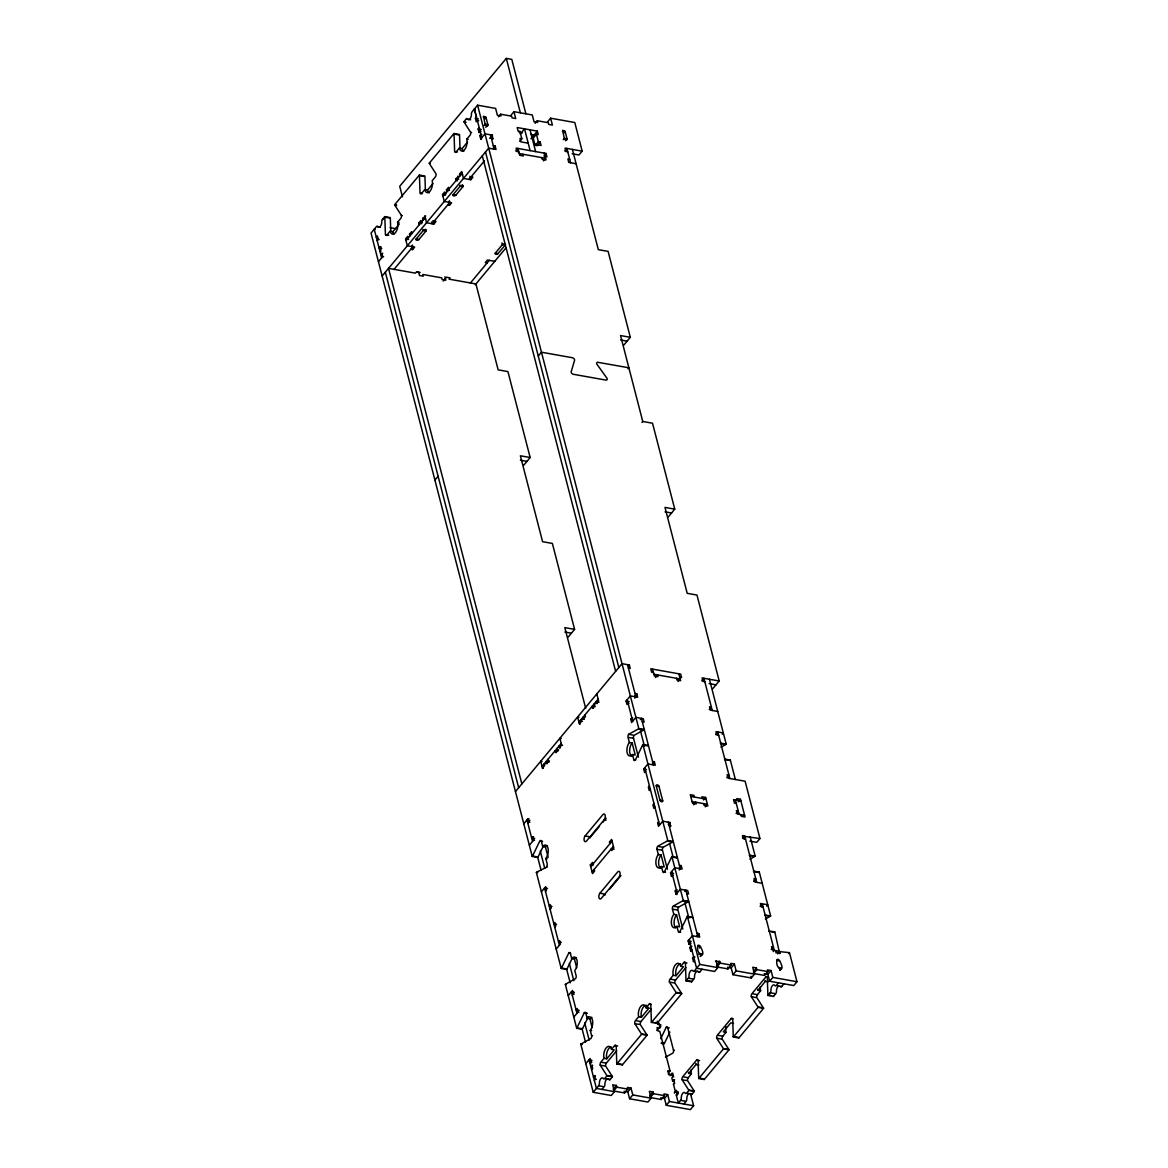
<?xml version="1.0" encoding="UTF-8"?>
<svg xmlns="http://www.w3.org/2000/svg" width="1168" height="1168" viewBox="0 0 1168 1168"><rect width="100%" height="100%" fill="white"/><g stroke="black" fill="none" stroke-linecap="round" stroke-linejoin="round"><path stroke-width="1.5" d="M543.529 845.661L538.039 857.005A2.161 1.11 -79.9 0 1 537.747 857.443L532.243 856.465A2.161 1.11 -79.9 0 0 532.535 856.027L539.85 840.887A2.161 1.11 -79.9 0 1 541.368 841.34L542.288 841.5M648.211 745.826A2.161 1.11 -79.9 0 1 648.43 745.505L642.926 744.527A2.161 1.11 -79.9 0 0 642.648 744.965L635.319 760.105A2.161 1.11 -79.9 0 1 633.815 759.667L632.472 754.499A7.577 3.869 -79.9 0 1 627.187 752.966A7.577 3.869 -79.9 0 1 629.362 742.483L628.034 737.315A2.161 1.11 -79.9 0 1 628.647 734.322L638.487 728.876A2.161 1.11 -79.9 0 0 638.808 728.584L644.298 729.562A2.161 1.11 -79.9 0 1 643.977 729.854L634.151 735.3A2.161 1.11 -79.9 0 0 633.538 738.307L638.429 757.2M570.656 953.234L568.816 952.898L561.501 968.038A2.161 1.11 -79.9 0 1 561.209 968.476L566.714 969.455A2.161 1.11 -79.9 0 0 567.006 969.017L571.882 958.928M587.358 1013.284L584.292 1012.729L576.977 1027.869A2.161 1.11 -79.9 0 1 576.685 1028.307L582.19 1029.285A2.161 1.11 -79.9 0 0 582.467 1028.847L588.336 1016.744M658.533 846.493L663.117 847.311L672.943 841.865A2.161 1.11 -79.9 0 0 673.279 841.573L667.775 840.595A2.161 1.11 -79.9 0 1 667.454 840.887L657.628 846.333A2.161 1.11 -79.9 0 0 657 849.326L658.329 854.494A7.577 3.869 -79.9 0 0 656.153 864.977A7.577 3.869 -79.9 0 0 661.438 866.51L662.782 871.678A2.161 1.11 -79.9 0 0 664.285 872.116L671.615 856.976A2.161 1.11 -79.9 0 1 671.892 856.538L677.396 857.516A2.161 1.11 -79.9 0 0 677.177 857.838M674.009 906.324L678.593 907.142L688.419 901.696A2.161 1.11 -79.9 0 0 688.74 901.404L683.251 900.426A2.161 1.11 -79.9 0 1 682.915 900.718L673.089 906.164A2.161 1.11 -79.9 0 0 672.476 909.157L673.805 914.325A7.577 3.869 -79.9 0 0 671.629 924.808A7.577 3.869 -79.9 0 0 676.914 926.341L678.258 931.509A2.161 1.11 -79.9 0 0 679.761 931.947L687.091 916.807A2.161 1.11 -79.9 0 1 687.368 916.369L692.872 917.347A2.161 1.11 -79.9 0 0 692.653 917.668M660.708 1038.673L666.198 1027.329L669.249 1027.869M663.176 1043.71L664.096 1043.871A2.161 1.11 -79.9 0 0 664.373 1043.433L669.863 1032.089M525.877 113.792L511.803 59.378L506.299 58.4L399.733 186.281L402.464 196.823M532.243 856.465L371.03 233.074L376.476 226.548A2.161 1.11 -79.9 0 1 377.775 226.49A4.336 2.219 -79.9 0 0 380.374 226.358A4.336 2.219 -79.9 0 0 381.79 221.657A2.161 1.11 -79.9 0 1 382.505 219.307L384.754 216.606L390.243 217.598A2.161 1.11 -79.9 0 1 390.331 218.139L390.754 231.206M384.739 216.606A2.161 1.11 -79.9 0 1 384.827 217.16L385.411 234.593A2.161 1.11 -79.9 0 0 386.915 235.031L390.112 231.191A7.577 3.869 -79.9 0 0 395.397 232.724A7.577 3.869 -79.9 0 0 397.573 222.241L400.77 218.401A2.175 1.11 -79.9 0 0 401.383 215.408L394.813 205.174A2.146 1.095 -79.9 0 1 394.638 204.736L419.356 175.069L424.86 176.047A2.161 1.11 -79.9 0 1 424.948 176.602L425.371 189.669M419.356 175.069A2.161 1.11 -79.9 0 1 419.443 175.623L420.013 193.041A2.175 1.11 -79.9 0 0 421.531 193.494L424.729 189.654A7.577 3.869 -79.9 0 0 430.014 191.187A7.577 3.869 -79.9 0 0 432.189 180.704L435.387 176.864A2.161 1.11 -79.9 0 0 436 173.871L429.43 163.637A2.146 1.095 -79.9 0 1 429.255 163.199L453.972 133.532L459.477 134.51A2.102 1.08 -79.9 0 1 459.55 134.919L459.988 148.132M453.972 133.532A2.102 1.08 -79.9 0 1 454.045 133.926L454.629 151.504A2.161 1.11 -79.9 0 0 456.148 151.942L459.345 148.102A7.577 3.869 -79.9 0 0 464.63 149.65A7.577 3.869 -79.9 0 0 466.791 139.153L469.989 135.327A2.161 1.11 -79.9 0 0 470.616 132.32L463.9 121.779L466.12 118.961A2.161 1.11 -79.9 0 1 467.419 118.902A4.336 2.219 -79.9 0 0 470.018 118.786A4.336 2.219 -79.9 0 0 471.434 114.084A2.161 1.11 -79.9 0 1 472.135 111.734L477.581 105.193L495.612 108.405L497.393 115.282L501.057 115.939L500.619 114.216L511.613 116.172L512.066 117.895L515.73 118.552L513.949 111.675L532.287 114.946L534.068 121.808L537.733 122.465L537.295 120.742L548.288 122.713L548.741 124.421L552.406 125.078L550.624 118.202L574.773 122.509L582.175 151.154L578.978 154.979L572.13 153.767M478.719 120.727L477.347 120.479L476.281 121.764L475.391 118.333L476.456 117.048L474.383 109.033L475.303 109.193M377.191 240.696L378.257 239.425L377.366 235.98L376.3 237.265L377.22 237.425M485.202 118.377L485.786 116.99L483.45 116.231L485.143 124.304A1.621 1.037 39.8 0 0 486.852 125.837A1.621 1.037 39.8 0 0 487.903 124.786L485.99 117.413M484.983 118.902L486.049 117.632L483.304 117.136M381.016 246.74L379.045 247.864L381.79 248.346M479.946 132.524L479.026 132.364L478.135 128.933L479.201 127.648M390.112 231.191L392.857 231.687L399.325 223.92M424.729 189.654L427.473 190.136L432.948 183.58M459.345 148.102L462.09 148.599L467.565 142.029M484.078 125.575L485.143 124.304L486.983 124.626M479.026 132.364L481.012 131.254M485.771 127.341L487.903 124.786L486.063 124.465M382.724 253.325L380.739 254.449L381.659 254.609M481.639 139.109L480.734 138.948L479.844 135.517L481.829 134.393M498.488 116.771L500.619 114.216M378.432 261.72L382.695 256.61L381.805 253.164M480.734 138.948L484.997 133.838L492.327 135.138L492.677 139.211M410.727 249.31L412.552 249.631L414.684 247.076L407.355 245.776L405.573 238.9L407.705 236.345L408.158 238.053M409.924 235.921L409.486 234.213L411.618 231.658L412.056 233.366M419.166 224.84L418.728 223.132L420.845 220.562L422.217 222.446M423.079 220.153L422.626 218.431L425.678 216.036M447.665 204.969L449.505 205.305L451.636 202.75L444.293 201.436L442.526 194.56L444.643 192.005L446.015 193.888M447.782 191.756L446.424 189.873L448.556 187.318L449.008 189.041M457.476 180.763L456.104 180.514L455.666 178.792L458.703 176.397M460.017 175.828L459.564 174.105L461.696 171.55L463.477 178.427L470.806 179.726L472.938 177.171L471.113 176.835M489.669 138.335L492.327 135.138M406.026 240.623L425.21 217.598M442.964 196.282L462.148 173.258M510.752 115.515L513.949 111.675M382.14 276.042L488.691 148.161L496.035 149.46L495.144 146.029L493.305 145.693M416.144 239.017L423.254 230.49A1.621 0.934 -14.5 0 1 425.429 229.775A1.621 0.934 -14.5 0 1 425.999 230.987L418.889 239.498A1.621 0.934 -14.5 0 1 416.713 240.214A1.621 0.934 -14.5 0 1 416.144 239.017L418.889 239.498M453.082 194.676L460.192 186.15A1.621 0.934 -14.5 0 1 462.367 185.449A1.621 0.934 -14.5 0 1 462.937 186.646L455.841 195.173A1.621 0.934 -14.5 0 1 453.666 195.888A1.621 0.934 -14.5 0 1 453.082 194.676L455.841 195.173M493.013 148.584L495.144 146.029M393.937 269.458L412.859 246.755L412.406 245.032M468.981 179.405L484.457 160.819M424.758 215.876L426.539 222.752L433.868 224.066L436 221.497L434.175 221.175M520.256 133.97L524.52 128.86L530.141 150.628M519.702 141.313L521.833 138.758L519.906 131.312L518.066 130.991L517.176 127.546L537.353 131.137L538.244 134.583L536.404 134.247L533.207 138.087L535.134 145.533L538.331 141.693L536.404 134.247M535.163 123.312L537.295 120.742M515.789 151.008L517.92 148.438L519.716 155.315L523.381 155.972L522.943 154.249M530.958 138.817L537.353 131.137M547.427 122.041L550.624 118.202M536.973 145.869L540.171 142.029L538.331 141.693M543.923 156.016L546.055 153.461L516.095 148.117L516.986 151.563L518.826 151.884M564.348 132.48L564.932 131.093L562.611 130.334L564.305 138.408A1.621 1.037 39.8 0 0 566.013 139.941A1.621 1.037 39.8 0 0 567.049 138.89L565.151 131.517M564.407 132.685L565.195 131.736L562.45 131.239M443.241 281.05L446.439 277.21L450.103 277.867L449.038 279.152L475.931 283.941L498.152 369.862L507.934 371.599L530.155 457.52L523.76 465.2M543.412 160.834L545.544 158.279L519.249 153.592M563.239 139.678L564.305 138.408L566.13 138.729M565.458 140.817L567.049 138.89L565.224 138.569M564.757 150.979L566.889 148.424L570.597 162.746M470.339 283.065L489.261 260.362M495.29 253.12L502.401 244.594A1.621 0.934 -14.5 0 1 504.576 243.878A1.621 0.934 -14.5 0 1 505.145 245.076L498.05 253.602A1.621 0.934 -14.5 0 1 495.874 254.317A1.621 0.934 -14.5 0 1 495.29 253.12L498.05 253.602M475.274 284.729L506.036 247.806M434.905 480.106L438.102 476.267M538.273 356.05L541.47 352.21L572.305 357.715A2.161 1.387 39.8 0 1 574.641 360.036L571.123 371.979A2.161 1.387 39.8 0 0 573.444 374.3L605.783 380.067A2.161 1.387 39.8 0 0 607.083 378.388L596.746 363.978A2.161 1.387 39.8 0 1 597.651 362.27L628.866 367.789L628.077 368.752M623.931 344.983L630.311 337.304L608.105 251.383L598.323 249.645L572.393 149.402M641.962 422.451L642.765 421.487L620.544 335.566L630.311 337.304M568.203 637.042L574.598 629.362L552.376 543.441L542.594 541.704L520.373 455.783L530.155 457.52M668.359 516.825L674.754 509.146L652.532 423.225L642.765 421.487M515.468 791.568L622.018 663.672L629.348 664.986L630.238 668.417L628.413 668.096M542.01 766.456L561.195 743.432M578.948 722.116L598.133 699.106M543.368 768.34L542.463 768.164L544.595 765.609L544.142 763.901L545.062 764.062M547.281 763.638L546.361 763.478L548.493 760.923L548.055 759.2M556.523 752.557L555.603 752.396L557.735 749.841L557.282 748.119M560.421 747.87L559.501 747.71L561.633 745.155L559.866 738.278L561.239 738.526M580.321 723.999L579.401 723.839L581.533 721.284L581.08 719.561L582 719.722M584.219 719.313L583.299 719.152L585.431 716.597L584.993 714.874M593.461 708.231L592.541 708.071L594.673 705.501L594.22 703.793L595.14 703.954M597.359 703.545L596.454 703.37L598.585 700.815L596.804 693.938M628.559 665.95L629.348 664.986M523.79 823.776L528.053 818.666L528.973 818.826M628.968 703.34L626.982 704.45L626.092 701.019L630.355 695.894L637.684 697.208L636.794 693.763L634.969 693.442M527.878 823.382L528.943 822.111L528.053 818.666M634.662 696.332L636.794 693.763M634.793 698.157L635.859 696.873L627.523 664.665M655.467 677.498L657.599 674.929L658.037 676.652L654.372 675.995L652.576 669.118M533.645 836.872L531.659 837.996L534.71 838.536M642.298 721.795L644.137 722.116L643.247 718.685L635.903 717.386L631.64 722.496L630.749 719.065L632.735 717.94M529.352 845.267L533.615 840.142L532.725 836.711M640.341 719.634L641.407 718.364L653.438 764.894M678.068 681.513L680.199 678.958L653.919 674.286M701.822 680.798L703.924 678.272L712.246 710.494M541.383 891.797L545.646 886.687L546.536 890.118L545.471 891.403M645.641 771.187L644.575 772.471L643.685 769.04L647.948 763.916L655.277 765.23L654.387 761.784L652.562 761.463M712.801 688.667L719.196 680.988L696.975 595.067L687.207 593.329L664.986 507.408L674.754 509.146M588.789 836.595L585.124 835.938L602.878 814.622A3.256 1.664 -79.9 0 1 605.141 815.293A3.256 1.664 -79.9 0 1 604.206 819.775L586.453 841.091A3.256 1.664 -79.9 0 1 584.19 840.434A3.256 1.664 -79.9 0 1 585.124 835.938M590.614 836.916L599.505 826.258M602.834 822.272L606.163 818.272M652.08 764.558L654.387 761.784M709.239 709.618L711.37 707.049L709.531 706.728L710.421 710.159L717.751 711.473M649.408 785.801L648.342 787.086L649.233 790.517L650.299 789.232M550.143 909.449L551.208 908.164L550.318 904.733L549.252 906.018L551.997 906.499M594.22 869.313L594.658 871.036L592.526 873.591L590.307 864.992L592.439 862.437L592.877 864.159M609.93 843.69L609.492 841.982L611.623 839.412L613.842 848.012L611.711 850.567L611.258 848.844L614.018 849.34M590.745 866.714L612.061 841.135M592.088 871.868L613.39 846.289M654.007 803.555L652.941 804.84L653.832 808.271L654.898 807M554.727 927.202L555.793 925.932L554.902 922.486L553.836 923.771L556.596 924.253M715.677 734.526L717.809 731.971L729.839 778.516M722.247 734.234L723.313 732.949L715.969 731.65L716.86 735.081L718.7 735.402M658.664 821.6L657.613 822.885L658.489 826.316L662.752 821.206L670.096 822.506L670.447 826.579M599.929 893.228L617.697 871.912A3.256 1.664 -79.9 0 1 619.96 872.569A3.256 1.664 -79.9 0 1 619.025 877.066L601.272 898.382A3.256 1.664 -79.9 0 1 598.994 897.725A3.256 1.664 -79.9 0 1 599.929 893.228L603.593 893.87M556.202 949.088L560.465 943.963L559.574 940.532L558.508 941.817L561.253 942.299M609.871 888.877L620.967 875.547M668.315 824.637L670.096 822.506M693.631 804.781L695.763 802.212L696.201 803.934L692.536 803.277L690.317 794.693L693.982 795.35L694.42 797.058M703.457 799.978L705.589 797.408L701.924 796.766L702.377 798.474M726.832 777.64L728.949 775.07L727.124 774.749L728.014 778.18L745.126 781.231L759.945 838.522L756.747 842.347L749.9 841.135M705.224 806.84L707.355 804.285L692.084 801.569M568.232 995.618L572.495 990.508L573.386 993.953L572.32 995.224M672.33 876.453L671.425 876.292L670.534 872.861L674.797 867.736L682.127 869.05L681.236 865.605L679.411 865.284M671.425 876.292L673.396 875.182M679.104 868.174L681.236 865.605M679.221 869.999L680.287 868.715L668.257 822.184M738.322 801.817L740.454 799.248L736.789 798.605L737.227 800.314M736.088 813.439L738.22 810.869L736.38 810.548L737.271 813.979L744.6 815.293M677.002 894.498L676.082 894.338L675.192 890.907L677.177 889.782M573.795 1017.109L578.058 1011.984L577.167 1008.553L576.101 1009.838L579.153 1010.378M676.082 894.338L680.345 889.228L687.689 890.527L688.565 893.958L686.74 893.637M684.784 891.476L685.85 890.206L697.88 936.736M742.293 836.098L759.945 838.522M742.527 838.347L744.658 835.792L756.689 882.336M585.825 1063.639L590.088 1058.529L590.979 1061.96L589.913 1063.245L590.833 1063.406M689.923 944.474L689.018 944.313L688.127 940.882L692.39 935.758L699.72 937.072L698.829 933.626L696.989 933.305M689.018 944.313L690.989 943.204M696.522 936.4L698.829 933.626M592.716 1065.274L590.731 1066.399L591.65 1066.559M691.631 951.059L690.711 950.898L689.821 947.467L691.806 946.343M591.621 1069.83L592.687 1068.559L591.796 1065.114M690.711 950.898L691.777 949.628M604.017 1058.325L606.776 1058.807L614.237 1049.857L611.477 1049.375A7.577 3.869 -79.9 0 0 606.192 1047.827A7.577 3.869 -79.9 0 0 604.017 1058.325L600.819 1062.165A2.161 1.11 -79.9 0 0 600.206 1065.158L606.776 1075.378A2.161 1.11 -79.9 0 1 606.951 1075.816L612.455 1076.794L610.207 1079.495A2.161 1.11 -79.9 0 1 608.908 1079.553A4.336 2.219 -79.9 0 0 606.309 1079.685A4.336 2.219 -79.9 0 0 604.893 1084.386A2.161 1.11 -79.9 0 1 604.177 1086.736L601.929 1089.423M611.477 1049.375L614.675 1045.535L617.741 1046.075M648.532 1007.385A7.577 3.869 -79.9 0 1 648.839 1008.32L646.094 1007.823A7.577 3.869 -79.9 0 0 640.809 1006.29A7.577 3.869 -79.9 0 0 638.633 1016.788L635.436 1020.613A2.161 1.11 -79.9 0 0 634.823 1023.621L641.393 1033.841A2.161 1.11 -79.9 0 1 641.568 1034.279L647.072 1035.257L622.34 1064.924L616.85 1063.946A2.161 1.11 -79.9 0 1 616.762 1063.406L616.193 1045.973A2.161 1.11 -79.9 0 0 614.675 1045.535M646.094 1007.823L649.291 1003.998L651.131 1004.319M673.25 975.236L675.995 975.733L683.455 966.783L680.71 966.286A7.577 3.869 -79.9 0 0 675.425 964.753A7.577 3.869 -79.9 0 0 673.25 975.236L670.052 979.076A2.161 1.11 -79.9 0 0 669.425 982.069L676.009 992.304A2.161 1.11 -79.9 0 1 676.184 992.742L681.674 993.72L656.956 1023.387L651.452 1022.409A2.161 1.11 -79.9 0 1 651.379 1021.869L650.795 1004.436A2.161 1.11 -79.9 0 0 649.291 1003.998M680.71 966.286L683.908 962.447L686.959 963.001M753.681 881.46L755.813 878.891L753.973 878.57L754.864 882.001L762.193 883.315M638.633 1016.788L641.393 1017.27L648.839 1008.32M699.413 948.051L700.479 946.766A1.621 1.037 39.8 0 0 698.771 945.233A1.621 1.037 39.8 0 0 697.734 946.27C695.851 955.497 707.75 959.468 700.479 946.766L697.734 946.27M595.446 1075.874L593.461 1076.998L594.381 1077.159M694.376 961.658L693.456 961.498L692.566 958.067L693.631 956.782L695.004 957.03M612.455 1076.794A2.161 1.11 -79.9 0 0 612.28 1076.356L605.71 1066.136A2.161 1.11 -79.9 0 1 606.323 1063.143L616.719 1050.674M647.072 1035.257A2.161 1.11 -79.9 0 0 646.897 1034.819L640.312 1024.599A2.161 1.11 -79.9 0 1 640.94 1021.591L651.335 1009.123M681.674 993.72A2.161 1.11 -79.9 0 0 681.513 993.282L674.929 983.047A2.161 1.11 -79.9 0 1 675.557 980.054L685.937 967.586M698.829 954.606L699.632 953.643M594.351 1080.429L595.417 1079.144L594.527 1075.713M693.456 961.498L694.522 960.213M700.201 956.49L702.333 953.92L699.574 953.438M700.785 956.052L702.391 954.139M690.522 1093.803L693.617 1105.76L690.419 1109.6L666.271 1105.293L669.468 1101.468L667.687 1094.591L664.023 1093.934L664.475 1095.657L661.278 1099.497L650.269 1097.526L653.467 1093.701L653.029 1091.978L649.35 1091.321L651.131 1098.197L647.933 1102.037L629.596 1098.767L632.793 1094.927L631.012 1088.05L627.347 1087.408L627.8 1089.116L624.603 1092.956L613.594 1091L616.792 1087.16L616.354 1085.437L612.689 1084.795L614.456 1091.657L611.258 1095.496L593.227 1092.284L598.673 1085.758A2.161 1.11 -79.9 0 0 599.388 1083.408A4.336 2.219 -79.9 0 1 600.805 1078.692A4.336 2.219 -79.9 0 1 603.403 1078.575A2.161 1.11 -79.9 0 0 604.703 1078.517L606.951 1075.816M616.85 1063.946L641.568 1034.279M651.452 1022.409L676.184 992.742M702.099 969.221L699.851 971.922A2.161 1.11 -79.9 0 1 698.552 971.98A4.336 2.219 -79.9 0 0 695.938 972.097A4.336 2.219 -79.9 0 0 694.522 976.798A2.161 1.11 -79.9 0 1 693.821 979.149L691.573 981.85L686.069 980.872L688.317 978.171A2.161 1.11 -79.9 0 0 689.032 975.82A4.336 2.219 -79.9 0 1 690.449 971.119A4.336 2.219 -79.9 0 1 693.047 971.002A2.161 1.11 -79.9 0 0 694.347 970.929L699.793 964.403L687.368 916.369M661.059 1024.964L657.993 1024.424L659.059 1023.139L659.949 1026.584L656.752 1030.424M760.12 906.368L762.251 903.813L774.282 950.358L773.216 951.628M715.517 961.381L719.707 961.395L720.16 963.118L716.962 966.943L727.956 968.914L731.153 965.075L730.715 963.352L734.38 964.009L736.161 970.885L732.964 974.711L751.301 977.981L754.499 974.141L752.718 967.279L756.382 967.922L756.835 969.644L753.637 973.484L764.631 975.441L767.829 971.601L767.391 969.893L771.055 970.535L772.836 977.412L769.639 981.251L793.773 985.558L796.97 981.719L789.466 952.665L779.144 951.555M613.156 1089.277L616.354 1085.437M719.707 961.395L716.51 965.235L716.962 966.943M766.69 906.076L767.756 904.791L760.412 903.492L761.302 906.923L763.142 907.244M716.042 960.738L717.824 967.615L714.626 971.455L696.595 968.243L689.193 939.598M629.596 1098.767L627.829 1091.89L631.012 1088.05M732.964 974.711L731.183 967.849L734.38 964.009M667.673 1071.275L670.038 1070.968L659.774 1031.3L657.949 1030.964L657.058 1027.533L659.993 1028.059M668.432 1072.881L670.038 1070.968M771.26 949.482L773.391 946.912L771.566 946.591L772.457 950.022L779.786 951.336L777.654 953.891M653.029 1091.978L649.831 1095.818L650.269 1097.526M756.382 967.922L753.302 972.199M668.563 1074.721L668.198 1070.633M669.863 1075.684L672.914 1073.29M672.228 1075.363L672.753 1074.721L669.089 1074.078M671.994 1073.129L672.885 1076.56L671.819 1077.83L672.622 1080.984L673.542 1081.145M776.034 953.044L776.121 950.679M672.622 1080.984L674.608 1079.874M779.698 953.687L774.778 931.947L769.274 930.969A2.161 1.11 -79.9 0 0 768.982 931.407M677.966 1092.985L675.425 1091.803L673.513 1084.43L674.578 1083.145L673.688 1079.714M666.271 1105.293L664.49 1098.431L667.687 1094.591M699.632 1060.675L696.581 1060.121L682.725 1076.75A2.161 1.11 -79.9 0 0 682.112 1079.743L688.682 1089.978A2.161 1.11 -79.9 0 1 688.857 1090.416L694.361 1091.394L692.113 1094.095A2.161 1.11 -79.9 0 1 690.814 1094.153A4.336 2.219 -79.9 0 0 690.273 1093.598M733.022 1018.905L731.197 1018.584L717.342 1035.213A2.161 1.11 -79.9 0 0 716.714 1038.206L723.299 1048.441A2.161 1.11 -79.9 0 1 723.474 1048.879L728.963 1049.857L704.246 1079.524L698.741 1078.546A2.161 1.11 -79.9 0 1 698.668 1077.991L698.084 1060.559A2.161 1.11 -79.9 0 0 696.581 1060.121M767.639 977.368L765.799 977.047L751.958 993.676A2.161 1.11 -79.9 0 0 751.331 996.669L757.915 1006.889A2.161 1.11 -79.9 0 1 758.076 1007.327L763.58 1008.305L738.862 1037.987L733.358 1036.994A2.161 1.11 -79.9 0 1 733.27 1036.454L732.701 1019.022A2.161 1.11 -79.9 0 0 731.197 1018.584M769.639 981.251L767.858 974.375L771.055 970.535M691.193 1069.8A7.577 3.869 -79.9 0 0 691.427 1073.888L688.667 1073.407L696.128 1064.457A7.577 3.869 -79.9 0 0 695.821 1063.522M760.412 986.712A7.577 3.869 -79.9 0 0 760.645 990.814L757.901 990.318L765.361 981.368A7.577 3.869 -79.9 0 0 765.055 980.448M788.663 953.628L789.466 952.665M674.301 1092.868L676.433 1090.313L677.323 1093.744L676.257 1095.015L678.331 1103.045L680.579 1100.344A2.161 1.11 -79.9 0 0 681.294 1097.993A4.336 2.219 -79.9 0 1 682.711 1093.292A4.336 2.219 -79.9 0 1 685.309 1093.175A2.161 1.11 -79.9 0 0 686.609 1093.117L688.857 1090.416M674.622 1092.752L675.425 1091.803M694.361 1091.394A2.161 1.11 -79.9 0 0 694.186 1090.956L687.602 1080.721A2.161 1.11 -79.9 0 1 688.229 1077.728L691.427 1073.888M728.963 1049.857A2.161 1.11 -79.9 0 0 728.803 1049.419L722.218 1039.184A2.161 1.11 -79.9 0 1 722.846 1036.191L726.043 1032.351A7.577 3.869 -79.9 0 1 726.029 1026.789M763.58 1008.305A2.161 1.11 -79.9 0 0 763.405 1007.867L756.835 997.647A2.161 1.11 -79.9 0 1 757.448 994.654L760.645 990.814M677.323 1093.029L678.126 1092.08M779.888 969.951L781.48 968.024L778.735 967.542M676.579 1094.212L678.17 1092.284M779.932 970.155L780.735 969.206M698.741 1078.546L723.474 1048.879M733.358 1036.994L758.076 1007.327M778.516 986.084A4.336 2.219 -79.9 0 0 776.428 991.384A2.161 1.11 -79.9 0 1 775.727 993.749L773.479 996.435L767.975 995.457L770.223 992.756A2.161 1.11 -79.9 0 0 770.924 990.406A4.336 2.219 -79.9 0 1 772.34 985.704A4.336 2.219 -79.9 0 1 774.953 985.588A2.161 1.11 -79.9 0 0 776.253 985.529L778.501 982.828M683.835 1104.023L686.083 1101.322A2.161 1.11 -79.9 0 0 686.784 1098.971A4.336 2.219 -79.9 0 1 688.872 1093.671M780.443 986.566A2.161 1.11 -79.9 0 0 781.742 986.507L783.991 983.806M720.963 747.17L725.883 744.439A2.161 1.11 -79.9 0 0 726.204 744.147L709.429 679.25M547.442 866.831L536.696 872.116A2.161 1.11 -79.9 0 0 536.375 872.408L561.209 968.476M749.944 859.181L754.849 856.451A2.161 1.11 -79.9 0 0 755.17 856.159L750.163 836.77M765.405 919.012L770.325 916.281A2.161 1.11 -79.9 0 0 770.646 915.989L759.302 872.116L753.798 871.138A2.161 1.11 -79.9 0 0 753.506 871.576M593.227 1092.284L580.817 1044.25A2.161 1.11 -79.9 0 1 581.138 1043.958L590.964 1038.513A2.161 1.11 -79.9 0 0 591.577 1035.52L590.249 1030.366A7.577 3.869 -79.9 0 0 592.424 1019.868A7.577 3.869 -79.9 0 0 587.139 1018.335L585.81 1013.182A2.161 1.11 -79.9 0 0 584.292 1012.729M665.497 1057.186L672.87 1053.098A2.161 1.11 -79.9 0 0 673.483 1050.105L667.702 1027.767A2.161 1.11 -79.9 0 0 666.198 1027.329M475.391 118.333L478.457 118.873M467.025 119.121L470.704 119.778M463.871 121.662L465.696 121.983M464.952 122.26L465.871 122.421M519.03 132.276L522.388 132.889M530.798 134.378L534.156 134.977M478.135 128.933L481.187 129.473M521.833 138.758L519.994 138.437L520.884 141.868L528.213 143.182M582.175 151.154L565.064 148.102L565.954 151.533L567.779 151.869M470.616 132.32L471.536 132.48M533.718 144.16L541.061 145.46L540.171 142.029M479.844 135.517L480.763 135.678M491.378 138.247L493.217 138.583M454.06 134.072L458.644 134.889M466.791 139.153L468.178 139.401M569.707 159.315L567.882 158.979L568.758 162.425L576.101 163.724M545.106 156.57L546.945 156.892L546.055 153.461M455.549 151.665L457.389 152.001M429.255 163.199L430.174 163.359M459.564 174.105L462.63 174.645M455.666 178.792L458.717 179.332M419.443 175.623L424.028 176.426M446.424 189.873L449.476 190.428M442.526 194.56L445.577 195.114M420.933 193.216L422.451 193.654M394.638 204.736L396.478 205.072M395.733 205.349L396.638 205.51M422.626 218.431L425.678 218.985M401.383 215.408L402.303 215.569M418.728 223.132L421.779 223.672M384.827 217.16L389.411 217.978M382.505 219.307L383.411 219.467M397.573 222.241L398.945 222.489M390.083 227.658L395.456 228.621M377.395 226.709L380.447 227.249M409.486 234.213L410.406 234.374M375.147 229.41L374.227 229.235L381.629 257.88M386.316 234.753L388.754 235.352M405.573 238.9L408.639 239.44M378.257 239.425L379.162 239.586M494.765 261.34L487.421 260.041L485.289 262.596L487.129 262.917M380.841 251.456L379.921 251.295L380.987 250.01L380.111 246.579M382.695 256.61L383.615 256.77M416.83 271.764L418.655 272.1L419.546 275.531L423.21 276.188L422.772 274.465L441.723 277.838L442.161 279.561L445.826 280.218L444.935 276.772M420.159 272.524L416.494 271.881L415.428 273.151L388.535 268.363L521.848 783.889M620.602 339.99L627.128 341.144M520.432 460.192L526.958 461.36M665.045 511.832L671.556 512.986M574.598 629.362L564.816 627.625L585.679 708.275M564.874 632.034L571.4 633.202M719.196 680.988L702.085 677.951L702.975 681.382L704.815 681.703M653.481 672.564L651.642 672.242L650.766 668.797L680.71 674.14L681.601 677.571L679.761 677.25M709.151 683.616L715.999 684.828M626.092 701.019L629.143 701.559M599.053 702.202L596.001 701.661L596.454 703.37M630.749 719.065L631.669 719.225M583.781 717.59L582.861 717.429L583.299 719.152M578.992 717.21L577.62 716.962L579.401 723.839M726.204 744.147L720.7 743.169A2.161 1.11 -79.9 0 1 720.379 743.461M639.392 729.036L643.977 729.854M721.298 743.622L725.883 744.439M581.533 721.284L582.452 721.444M628.647 734.322L633.231 735.139M628.953 737.49L633.538 738.307M735.344 779.494L730.336 760.105L724.832 759.127A2.161 1.11 -79.9 0 0 724.54 759.565L729.124 760.383M629.362 742.483L632.122 742.965L635.231 754.995L632.472 754.499M642.648 744.965L647.233 745.783M561.633 745.155L562.553 745.315M559.983 746.148L559.063 745.987L559.501 747.71M633.815 759.667L635.64 759.988M557.735 749.841L558.654 750.002M557.91 751.17L555.15 750.674L555.603 752.396M643.685 769.04L646.43 769.522M548.493 760.923L549.413 761.083M548.975 762.31L545.923 761.77L546.361 763.478M542.054 761.536L540.682 761.302L542.463 768.164M656.255 785.889L659 786.385L662.709 800.708A1.621 1.037 39.8 0 1 661.657 801.744A1.621 1.037 39.8 0 1 659.949 800.211L656.255 785.889A1.621 1.037 39.8 0 1 657.292 784.852A1.621 1.037 39.8 0 1 659 786.385M740.906 800.971L733.562 799.671L734.453 803.102L736.293 803.423M690.741 796.401L706.027 799.131M659.949 800.211L662.709 800.708M669.147 825.615L670.987 825.951M745.549 839.223L743.709 838.901L742.819 835.47M604.206 819.775L606.046 820.111M755.17 856.159L749.666 855.18A2.161 1.11 -79.9 0 1 749.345 855.472L753.929 856.29M667.454 840.887L672.038 841.705M529.922 820.476L526.987 819.951L532.55 841.427M528.943 822.111L529.863 822.272M657 849.326L661.584 850.143M609.492 841.982L612.236 842.464M658.329 854.494L661.088 854.976L664.198 867.006L661.438 866.51M672.534 857.137L677.119 857.954M754.426 871.737L759.01 872.554A2.161 1.11 -79.9 0 1 759.302 872.116M540.769 841.062L542.609 841.383M533.615 840.142L534.535 840.318M541.368 841.34L542.697 846.493L545.441 846.975A7.577 3.869 -79.9 0 1 547.412 845.574M670.534 872.861L673.586 873.401M663.701 871.839L665.526 872.16M664.285 872.116L665.205 872.277M590.307 864.992L593.052 865.488M532.535 856.027L537.119 856.845M542.697 846.493A7.577 3.869 -79.9 0 1 547.982 848.026A7.577 3.869 -79.9 0 1 545.806 858.524L547.179 858.757M675.192 890.907L676.111 891.067M536.375 872.408L537.747 872.657M770.646 915.989L765.142 915.011A2.161 1.11 -79.9 0 1 764.821 915.303L769.405 916.121M682.915 900.718L687.499 901.535M672.476 909.157L677.06 909.974M547.515 888.483L544.58 887.972L559.399 945.248M673.805 914.325L676.564 914.807L679.674 926.837L676.914 926.341M687.996 916.968L691.062 917.522M771.435 931.845L774.486 932.385A2.161 1.11 -79.9 0 1 774.778 931.947M679.163 931.67L680.083 931.83M679.761 931.947L680.681 932.108M776.559 952.402L780.224 953.059M688.127 940.882L691.179 941.423M776.881 960.373L779.625 960.87C786.911 973.572 774.997 969.601 776.881 960.373A1.621 1.037 39.8 0 1 777.917 959.337A1.621 1.037 39.8 0 1 779.625 960.87M689.821 947.467L690.741 947.628M692.566 958.067L693.485 958.227M720.16 963.118L731.153 965.075M756.835 969.644L767.829 971.601M728.438 967.352L731.183 967.849M764.193 973.718L767.858 974.375M699.793 964.403L717.824 967.615M736.161 970.885L754.499 974.141M772.836 977.412L796.97 981.719M765.361 981.368L768.106 981.865A7.577 3.869 -79.9 0 0 767.741 980.77M695.267 971.104L699.851 971.922M777.173 985.69L781.742 986.507M688.317 978.171L692.901 978.988M770.223 992.756L774.807 993.574M568.816 952.898A2.161 1.11 -79.9 0 1 570.334 953.351L571.663 958.505L574.422 958.986A7.577 3.869 -79.9 0 1 576.379 957.585M686.901 980.492L690.58 981.135M765.799 977.047A2.161 1.11 -79.9 0 1 767.318 977.485L767.887 994.917L770.953 995.457M670.972 979.237L675.557 980.054M752.864 993.837L757.448 994.654M669.425 982.069L674.009 982.887M751.331 996.669L755.915 997.487M562.421 968.199L567.006 969.017M676.929 992.464L681.513 993.282M758.82 1007.05L763.405 1007.867M576.685 1028.307L565.341 984.42L566.261 984.595M574.364 992.318L571.429 991.793L576.992 1013.269M573.386 993.953L574.306 994.114M733.489 1023.402L730.745 1022.905L723.284 1031.87L726.043 1032.351M651.379 1021.869L653.204 1022.19M655.044 1022.511L655.963 1022.686M733.27 1036.454L737.855 1037.272M636.356 1020.788L640.94 1021.591M718.262 1035.374L722.846 1036.191M578.058 1011.984L578.963 1012.16M659.949 1026.584L660.869 1026.745M634.823 1023.621L639.407 1024.438M716.714 1038.206L721.298 1039.024M587.139 1018.335L589.884 1018.817A7.577 3.869 -79.9 0 1 591.855 1017.416M642.312 1034.001L646.897 1034.819M724.218 1048.601L728.803 1049.419M577.883 1028.03L582.467 1028.847M661.322 1042.893L664.373 1043.433M590.249 1030.366L591.621 1030.599M661.336 1043.389L662.256 1043.55M591.577 1035.52L592.497 1035.68M673.483 1050.105L674.403 1050.266M581.138 1043.958L582.058 1044.119M696.128 1064.457L698.887 1064.939M580.817 1044.25L582.19 1044.499M616.762 1063.406L621.347 1064.223M698.668 1077.991L703.253 1078.809M591.957 1060.325L589.022 1059.814L596.425 1088.445L614.456 1091.657M601.739 1062.325L606.323 1063.143M683.645 1076.911L688.229 1077.728M590.979 1061.96L591.899 1062.135M672.885 1076.56L673.79 1076.721M600.206 1065.158L604.79 1065.975M682.112 1079.743L686.682 1080.561M607.696 1075.553L612.28 1076.356M689.602 1090.138L694.186 1090.956M605.623 1078.677L610.207 1079.495M687.529 1093.277L692.113 1094.095M595.417 1079.144L596.337 1079.32M677.323 1093.744L678.243 1093.905M676.257 1095.015L677.177 1095.19M616.792 1087.16L627.8 1089.116M653.467 1093.701L664.475 1095.657M598.673 1085.758L603.257 1086.576M680.579 1100.344L685.163 1101.161M625.376 1091.452L627.829 1091.89M662.052 1097.993L664.49 1098.431M632.793 1094.927L651.131 1098.197M669.468 1101.468L693.617 1105.76M740.454 799.248L745.053 817.016L741.388 816.359L740.935 814.636M735.402 799.992L739.11 814.315M544.2 153.125L545.996 160.001L542.332 159.344L541.879 157.636M678.856 673.805L680.652 680.681L676.987 680.024L676.535 678.316M705.589 797.408L707.823 806.008L704.143 805.351L703.705 803.628M750.849 976.273L751.301 977.981M530.024 129.838L535.645 151.606M506.299 58.4L520.373 112.814M727.518 967.192L727.956 968.914M490.487 134.816L494.195 149.139M640.444 730.803L644.459 746.323M669.512 843.252L673.089 857.049M684.886 902.645L688.886 918.165M477.581 105.193L638.808 728.584M642.926 744.527L667.775 840.595M671.892 856.538L683.251 900.426M474.383 109.033L481.8 137.663M485.494 151.986L618.821 667.512M627.158 699.734L632.706 721.211M644.751 767.756L659.555 825.031M671.6 871.576L677.148 893.053M667.395 869.211L662.504 850.319A2.161 1.11 -79.9 0 1 663.117 847.311M682.857 929.042L677.98 910.149A2.161 1.11 -79.9 0 1 678.593 907.142M482.296 155.826L615.624 671.352M504.883 244.054L505.145 245.076L502.401 244.594L501.963 242.871M469.916 176.295L470.806 179.726M462.499 184.924L462.937 186.646L460.192 186.15L459.929 185.128M457.798 176.237L458.236 177.959M592.541 708.071L592.088 706.348L594.848 706.83A1.621 0.934 -14.5 0 1 595.242 706.494M449.359 200.706L449.797 202.414L432.043 223.73L431.591 222.008M448.614 201.86L449.505 205.305M672.753 1074.721L673.206 1076.443M657.161 1021.182L657.993 1024.424M660.825 1097.774L661.278 1099.497M432.978 220.621L433.868 224.066M425.561 229.264L425.999 230.987L423.254 230.49L422.977 229.454M411.676 246.2L412.552 249.631M624.15 1091.233L624.603 1092.956M545.441 846.975L548.142 857.4M574.422 958.986L576.7 967.805M589.884 1018.817L592.176 1027.636M545.806 858.524L547.15 863.678A2.161 1.11 -79.9 0 1 546.522 866.671M540.273 851.019L544.741 868.262M569.356 963.469L573.809 980.711M584.715 1022.861L589.168 1040.104M537.528 856.582L541.091 870.379M566.597 969.017L570.174 982.814M581.971 1028.424L585.533 1042.221M385.338 272.202L518.665 787.728M730.044 760.543A2.161 1.11 -79.9 0 1 730.336 760.105M704.246 1079.524A2.161 1.11 -79.9 0 1 704.158 1078.969M773.479 996.435A2.161 1.11 -79.9 0 1 773.391 995.895M767.975 995.457A2.161 1.11 -79.9 0 1 767.887 994.917M738.862 1037.987A2.161 1.11 -79.9 0 1 738.775 1037.432M688.667 1073.407A7.577 3.869 -79.9 0 1 688.463 1072.355M757.901 990.318A7.577 3.869 -79.9 0 1 757.696 989.267M673.513 1084.43A1.621 1.037 39.8 0 1 674.564 1083.378M631.976 756.353A7.577 3.869 -79.9 0 1 629.625 750.659A7.577 3.869 -79.9 0 1 632.122 742.965M656.956 1023.387A2.161 1.11 -79.9 0 1 656.883 1022.847M683.908 962.447A2.161 1.11 -79.9 0 1 685.412 962.885L685.996 980.317A2.161 1.11 -79.9 0 0 686.069 980.872M691.573 981.85A2.161 1.11 -79.9 0 1 691.485 981.295M622.34 1064.924A2.161 1.11 -79.9 0 1 622.267 1064.384M675.995 975.733A7.577 3.869 -79.9 0 1 676.579 968.097A7.577 3.869 -79.9 0 1 680.462 963.775M641.393 1017.27A7.577 3.869 -79.9 0 1 642.196 1009.079A7.577 3.869 -79.9 0 1 646.503 1005.341M606.776 1058.807A7.577 3.869 -79.9 0 1 607.36 1051.171A7.577 3.869 -79.9 0 1 611.244 1046.849M571.663 958.505A7.577 3.869 -79.9 0 1 576.948 960.038A7.577 3.869 -79.9 0 1 574.773 970.535L576.116 975.689A2.161 1.11 -79.9 0 1 575.488 978.682L565.662 984.128A2.161 1.11 -79.9 0 0 565.341 984.42M675.834 927.859A7.577 3.869 -79.9 0 1 674.097 921.902A7.577 3.869 -79.9 0 1 676.564 914.807M660.942 868.364A7.577 3.869 -79.9 0 1 658.606 862.67A7.577 3.869 -79.9 0 1 661.088 854.976M590.074 837.806A3.256 1.664 -79.9 0 1 590.336 837.31M604.893 895.082A3.256 1.664 -79.9 0 1 605.433 894.206M394.054 234.009A7.577 3.869 -79.9 0 1 392.857 231.687M463.827 151.344A7.577 3.869 -79.9 0 1 462.09 148.599M429.211 192.895A7.577 3.869 -79.9 0 1 427.473 190.136"/></g></svg>
